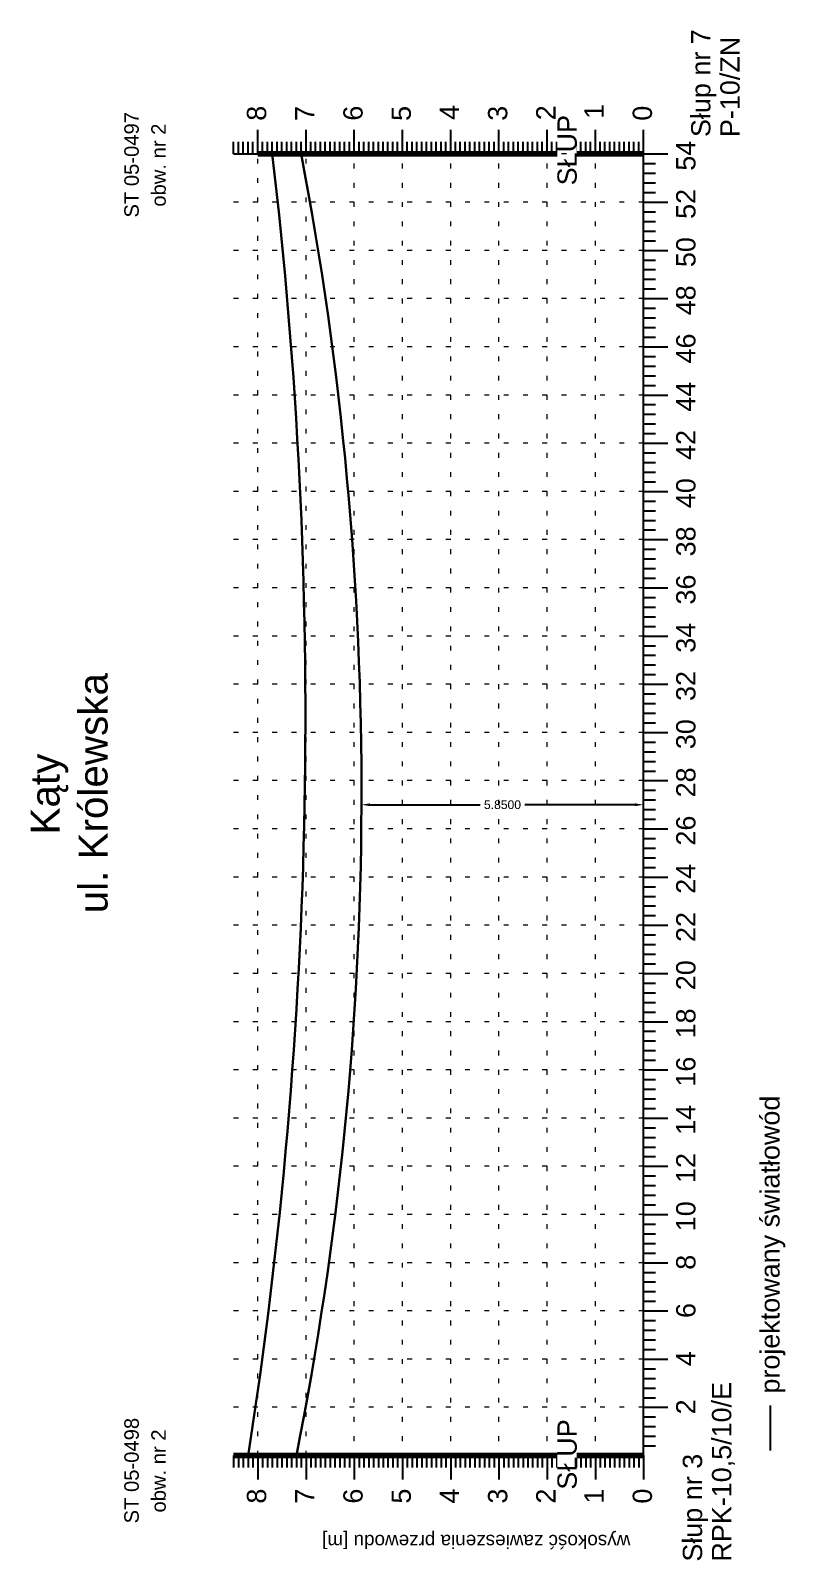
# Model space of a CAD drawing. Header units: metres. Extents: x -870 to 439, y 1328 to 1364.
# Drawn here: x -80.87 to -65.22, y 1329.55 to 1361.28 of the extents above; entities that cross this region are included whole.
import ezdxf

# ---------------------------------------------------------------- set-up
doc = ezdxf.new("R2010")
doc.units = ezdxf.units.M
doc.header["$MEASUREMENT"] = 0
doc.linetypes.add('ACAD_ISO07W100', pattern=[3, 0, -3])
doc.styles.get("Standard").update_dxf_attribs({"font": 'arial.ttf'})
doc.dimstyles.get("Standard").update_dxf_attribs({"dimtxt": 0.18, "dimasz": 0.18, "dimexe": 0.18, "dimexo": 0.0625, "dimgap": 0.09, "dimtad": 0, "dimtih": 1, "dimtoh": 1, "dimdec": 4, "dimzin": 0, "dimdsep": 46, "dimtxsty": 'Standard', "dimcen": 0.09, "dimadec": 0, "dimazin": 0, "dimtfac": 1, "dimtdec": 4, "dimtofl": 0, "dimtmove": 0, "dimatfit": 3, "dimfxl": 1, "dimtolj": 1, "dimtzin": 0, "dimarcsym": 0})

# ---------------------------------------------------------------- blocks, each defined once
blk = doc.blocks.new('*D31')
at = {"color": 0, "lineweight": -2}
for p, q in [((-68.164, 1334.388), (-68.164, 1345.405)), ((-74.014, 1345.163), (-74.014, 1345.045)), ((-73.834, 1345.225), (-71.552, 1345.225)), ((-68.344, 1345.225), (-70.625, 1345.225))]:
    blk.add_line(p, q, dxfattribs=at)
at = {"color": 0}
for points in [[(-73.834, 1345.255), (-73.834, 1345.195), (-74.014, 1345.225)], [(-68.344, 1345.195), (-68.344, 1345.255), (-68.164, 1345.225)]]:
    blk.add_solid(points, dxfattribs=at)
at = {"layer": 'Defpoints', "color": 0}
for p in [(-74.014, 1345.225), (-68.164, 1345.225), (-68.164, 1334.325)]:
    blk.add_point(p, dxfattribs=at)
at = {"color": 0, "lineweight": 25, "insert": (-71.089, 1345.225), "char_height": 0.18, "attachment_point": 5}
blk.add_mtext('\\A1;5.8500', dxfattribs=at)

msp = doc.modelspace()

# ---------------------------------------------------------------- linework, layer by layer
for p, q in [((-76.16371, 1358.72519), (-76.16371, 1359.22519)), ((-76.16371, 1358.72519), (-76.16371, 1359.22519)), ((-75.16371, 1358.72519), (-75.16371, 1359.22519)), ((-75.16371, 1358.72519), (-75.16371, 1359.22519)), ((-74.16371, 1358.72519), (-74.16371, 1359.22519)), ((-74.16371, 1358.72519), (-74.16371, 1359.22519)), ((-73.16371, 1358.72519), (-73.16371, 1359.22519)), ((-73.16371, 1358.72519), (-73.16371, 1359.22519)), ((-72.16371, 1358.72519), (-72.16371, 1359.22519)), ((-72.16371, 1358.72519), (-72.16371, 1359.22519)), ((-71.16371, 1358.72519), (-71.16371, 1359.22519)), ((-71.16371, 1358.72519), (-71.16371, 1359.22519)), ((-70.16371, 1358.72519), (-70.16371, 1359.22519)), ((-70.16371, 1358.72519), (-70.16371, 1359.22519)), ((-69.16371, 1358.72519), (-69.16371, 1359.22519)), ((-69.16371, 1358.72519), (-69.16371, 1359.22519)), ((-76.66371, 1358.72519), (-76.66371, 1358.97519)), ((-76.56371, 1358.72519), (-76.56371, 1358.97519)), ((-76.46371, 1358.72519), (-76.46371, 1358.97519)), ((-76.36371, 1358.72519), (-76.36371, 1358.97519)), ((-76.26371, 1358.72519), (-76.26371, 1358.97519)), ((-76.06371, 1358.72519), (-76.06371, 1358.97519)), ((-75.96371, 1358.72519), (-75.96371, 1358.97519)), ((-75.86371, 1358.72519), (-75.86371, 1358.97519)), ((-75.76371, 1358.72519), (-75.76371, 1358.97519)), ((-75.66371, 1358.72519), (-75.66371, 1358.97519)), ((-75.56371, 1358.72519), (-75.56371, 1358.97519)), ((-75.46371, 1358.72519), (-75.46371, 1358.97519)), ((-75.36371, 1358.72519), (-75.36371, 1358.97519)), ((-75.26371, 1358.72519), (-75.26371, 1358.97519)), ((-75.06371, 1358.72519), (-75.06371, 1358.97519)), ((-74.96371, 1358.72519), (-74.96371, 1358.97519)), ((-74.86371, 1358.72519), (-74.86371, 1358.97519)), ((-74.76371, 1358.72519), (-74.76371, 1358.97519)), ((-74.66371, 1358.72519), (-74.66371, 1358.97519)), ((-74.56371, 1358.72519), (-74.56371, 1358.97519)), ((-74.46371, 1358.72519), (-74.46371, 1358.97519)), ((-74.36371, 1358.72519), (-74.36371, 1358.97519)), ((-74.26371, 1358.72519), (-74.26371, 1358.97519)), ((-74.06371, 1358.72519), (-74.06371, 1358.97519)), ((-73.96371, 1358.72519), (-73.96371, 1358.97519)), ((-73.86371, 1358.72519), (-73.86371, 1358.97519)), ((-73.76371, 1358.72519), (-73.76371, 1358.97519)), ((-73.66371, 1358.72519), (-73.66371, 1358.97519)), ((-73.56371, 1358.72519), (-73.56371, 1358.97519)), ((-73.46371, 1358.72519), (-73.46371, 1358.97519)), ((-73.36371, 1358.72519), (-73.36371, 1358.97519)), ((-73.26371, 1358.72519), (-73.26371, 1358.97519)), ((-73.06371, 1358.72519), (-73.06371, 1358.97519)), ((-72.96371, 1358.72519), (-72.96371, 1358.97519)), ((-72.86371, 1358.72519), (-72.86371, 1358.97519)), ((-72.76371, 1358.72519), (-72.76371, 1358.97519)), ((-72.66371, 1358.72519), (-72.66371, 1358.97519)), ((-72.56371, 1358.72519), (-72.56371, 1358.97519)), ((-72.46371, 1358.72519), (-72.46371, 1358.97519)), ((-72.36371, 1358.72519), (-72.36371, 1358.97519)), ((-72.26371, 1358.72519), (-72.26371, 1358.97519)), ((-72.06371, 1358.72519), (-72.06371, 1358.97519)), ((-71.96371, 1358.72519), (-71.96371, 1358.97519)), ((-71.86371, 1358.72519), (-71.86371, 1358.97519)), ((-71.76371, 1358.72519), (-71.76371, 1358.97519)), ((-71.66371, 1358.72519), (-71.66371, 1358.97519)), ((-71.56371, 1358.72519), (-71.56371, 1358.97519)), ((-71.46371, 1358.72519), (-71.46371, 1358.97519)), ((-71.36371, 1358.72519), (-71.36371, 1358.97519)), ((-71.26371, 1358.72519), (-71.26371, 1358.97519)), ((-71.06371, 1358.72519), (-71.06371, 1358.97519)), ((-70.96371, 1358.72519), (-70.96371, 1358.97519)), ((-70.86371, 1358.72519), (-70.86371, 1358.97519)), ((-70.76371, 1358.72519), (-70.76371, 1358.97519)), ((-70.66371, 1358.72519), (-70.66371, 1358.97519)), ((-70.56371, 1358.72519), (-70.56371, 1358.97519)), ((-70.46371, 1358.72519), (-70.46371, 1358.97519)), ((-70.36371, 1358.72519), (-70.36371, 1358.97519)), ((-70.26371, 1358.72519), (-70.26371, 1358.97519)), ((-70.06371, 1358.72519), (-70.06371, 1358.97519)), ((-69.96371, 1358.72519), (-69.96371, 1358.97519)), ((-69.86371, 1358.72519), (-69.86371, 1358.97519)), ((-69.76371, 1358.72519), (-69.76371, 1358.97519)), ((-69.66371, 1358.72519), (-69.66371, 1358.97519)), ((-69.56371, 1358.72519), (-69.56371, 1358.97519)), ((-69.46371, 1358.72519), (-69.46371, 1358.97519)), ((-69.36371, 1358.72519), (-69.36371, 1358.97519)), ((-69.26371, 1358.72519), (-69.26371, 1358.97519)), ((-69.06371, 1358.72519), (-69.06371, 1358.97519)), ((-68.96371, 1358.72519), (-68.96371, 1358.97519)), ((-68.86371, 1358.72519), (-68.86371, 1358.97519)), ((-68.76371, 1358.72519), (-68.76371, 1358.97519)), ((-68.66371, 1358.72519), (-68.66371, 1358.97519)), ((-68.56371, 1358.72519), (-68.56371, 1358.97519)), ((-68.46371, 1358.72519), (-68.46371, 1358.97519)), ((-68.36371, 1358.72519), (-68.36371, 1358.97519)), ((-68.26371, 1358.72519), (-68.26371, 1358.97519)), ((-68.16371, 1358.72519), (-68.16371, 1358.97519)), ((-76.66371, 1358.72519), (-68.16371, 1358.72519)), ((-68.16371, 1358.72519), (-67.66371, 1358.72519)), ((-68.16371, 1358.52519), (-67.91371, 1358.52519)), ((-68.16371, 1358.32519), (-67.91371, 1358.32519)), ((-68.16371, 1331.72519), (-68.16371, 1358.22519)), ((-68.16371, 1358.12519), (-67.91371, 1358.12519)), ((-68.16371, 1357.92519), (-67.91371, 1357.92519)), ((-68.16371, 1357.72519), (-67.66371, 1357.72519)), ((-68.16371, 1357.72519), (-67.66371, 1357.72519)), ((-68.16371, 1357.52519), (-67.91371, 1357.52519)), ((-68.16371, 1357.32519), (-67.91371, 1357.32519)), ((-68.16371, 1357.12519), (-67.91371, 1357.12519)), ((-68.16371, 1356.92519), (-67.91371, 1356.92519)), ((-68.16371, 1356.22519), (-68.16371, 1356.72519)), ((-68.16371, 1356.72519), (-67.66371, 1356.72519)), ((-68.16371, 1356.72519), (-67.66371, 1356.72519)), ((-68.16371, 1356.52519), (-67.91371, 1356.52519)), ((-68.16371, 1356.32519), (-67.91371, 1356.32519)), ((-68.16371, 1356.12519), (-67.91371, 1356.12519)), ((-68.16371, 1355.92519), (-67.91371, 1355.92519)), ((-68.16371, 1355.72519), (-67.66371, 1355.72519)), ((-68.16371, 1355.72519), (-67.66371, 1355.72519)), ((-68.16371, 1355.52519), (-67.91371, 1355.52519)), ((-68.16371, 1355.32519), (-67.91371, 1355.32519)), ((-68.16371, 1355.12519), (-67.91371, 1355.12519)), ((-68.16371, 1354.92519), (-67.91371, 1354.92519)), ((-68.16371, 1354.72519), (-67.66371, 1354.72519)), ((-68.16371, 1354.72519), (-67.66371, 1354.72519)), ((-68.16371, 1354.52519), (-67.91371, 1354.52519)), ((-68.16371, 1354.32519), (-67.91371, 1354.32519)), ((-68.16371, 1354.12519), (-67.91371, 1354.12519)), ((-68.16371, 1353.92519), (-67.91371, 1353.92519)), ((-68.16371, 1353.72519), (-67.66371, 1353.72519)), ((-68.16371, 1353.72519), (-67.66371, 1353.72519)), ((-68.16371, 1353.52519), (-67.91371, 1353.52519)), ((-68.16371, 1353.32519), (-67.91371, 1353.32519)), ((-68.16371, 1353.12519), (-67.91371, 1353.12519)), ((-68.16371, 1352.92519), (-67.91371, 1352.92519)), ((-68.16371, 1352.72519), (-67.66371, 1352.72519)), ((-68.16371, 1352.72519), (-67.66371, 1352.72519)), ((-68.16371, 1352.52519), (-67.91371, 1352.52519)), ((-68.16371, 1352.32519), (-67.91371, 1352.32519)), ((-68.16371, 1352.12519), (-67.91371, 1352.12519)), ((-68.16371, 1351.92519), (-67.91371, 1351.92519)), ((-68.16371, 1351.72519), (-67.66371, 1351.72519)), ((-68.16371, 1351.72519), (-67.66371, 1351.72519)), ((-68.16371, 1351.52519), (-67.91371, 1351.52519)), ((-68.16371, 1351.32519), (-67.91371, 1351.32519)), ((-68.16371, 1351.12519), (-67.91371, 1351.12519)), ((-68.16371, 1350.92519), (-67.91371, 1350.92519)), ((-68.16371, 1350.72519), (-67.66371, 1350.72519)), ((-68.16371, 1350.72519), (-67.66371, 1350.72519)), ((-68.16371, 1350.52519), (-67.91371, 1350.52519)), ((-68.16371, 1350.32519), (-67.91371, 1350.32519)), ((-68.16371, 1350.12519), (-67.91371, 1350.12519)), ((-68.16371, 1349.92519), (-67.91371, 1349.92519)), ((-68.16371, 1349.72519), (-67.66371, 1349.72519)), ((-68.16371, 1349.52519), (-67.91371, 1349.52519)), ((-68.16371, 1349.32519), (-67.91371, 1349.32519)), ((-68.16371, 1349.12519), (-67.91371, 1349.12519)), ((-68.16371, 1348.92519), (-67.91371, 1348.92519)), ((-68.16371, 1348.72519), (-67.66371, 1348.72519)), ((-68.16371, 1348.52519), (-67.91371, 1348.52519)), ((-68.16371, 1348.32519), (-67.91371, 1348.32519)), ((-68.16371, 1348.12519), (-67.91371, 1348.12519)), ((-68.16371, 1347.92519), (-67.91371, 1347.92519)), ((-68.16371, 1347.72519), (-67.66371, 1347.72519)), ((-68.16371, 1347.52519), (-67.91371, 1347.52519)), ((-68.16371, 1347.32519), (-67.91371, 1347.32519)), ((-68.16371, 1347.12519), (-67.91371, 1347.12519)), ((-68.16371, 1346.92519), (-67.91371, 1346.92519)), ((-68.16371, 1346.72519), (-67.66371, 1346.72519)), ((-68.16371, 1346.52519), (-67.91371, 1346.52519)), ((-68.16371, 1346.32519), (-67.91371, 1346.32519)), ((-68.16371, 1346.12519), (-67.91371, 1346.12519)), ((-68.16371, 1345.92519), (-67.91371, 1345.92519)), ((-68.16371, 1345.72519), (-67.66371, 1345.72519)), ((-68.16371, 1345.52519), (-67.91371, 1345.52519)), ((-68.16371, 1345.32519), (-67.91371, 1345.32519)), ((-68.16371, 1345.12519), (-67.91371, 1345.12519)), ((-68.16371, 1344.92519), (-67.91371, 1344.92519)), ((-68.16371, 1344.72519), (-67.66371, 1344.72519)), ((-68.16371, 1344.52519), (-67.91371, 1344.52519)), ((-68.16371, 1344.32519), (-67.91371, 1344.32519)), ((-68.16371, 1344.12519), (-67.91371, 1344.12519)), ((-68.16371, 1343.92519), (-67.91371, 1343.92519)), ((-68.16371, 1343.72519), (-67.66371, 1343.72519)), ((-68.16371, 1343.52519), (-67.91371, 1343.52519)), ((-68.16371, 1343.32519), (-67.91371, 1343.32519)), ((-68.16371, 1343.12519), (-67.91371, 1343.12519)), ((-68.16371, 1342.92519), (-67.91371, 1342.92519)), ((-68.16371, 1342.72519), (-67.66371, 1342.72519)), ((-68.16371, 1342.52519), (-67.91371, 1342.52519)), ((-68.16371, 1342.32519), (-67.91371, 1342.32519)), ((-68.16371, 1342.12519), (-67.91371, 1342.12519)), ((-68.16371, 1341.92519), (-67.91371, 1341.92519)), ((-68.16371, 1341.72519), (-67.66371, 1341.72519)), ((-68.16371, 1341.52519), (-67.91371, 1341.52519)), ((-68.16371, 1341.32519), (-67.91371, 1341.32519)), ((-68.16371, 1341.12519), (-67.91371, 1341.12519)), ((-68.16371, 1340.92519), (-67.91371, 1340.92519)), ((-68.16371, 1340.72519), (-67.66371, 1340.72519)), ((-68.16371, 1340.52519), (-67.91371, 1340.52519)), ((-68.16371, 1340.32519), (-67.91371, 1340.32519)), ((-68.16371, 1340.12519), (-67.91371, 1340.12519)), ((-68.16371, 1339.92519), (-67.91371, 1339.92519)), ((-68.16371, 1339.72519), (-67.66371, 1339.72519)), ((-68.16371, 1339.52519), (-67.91371, 1339.52519)), ((-68.16371, 1339.32519), (-67.91371, 1339.32519)), ((-68.16371, 1339.12519), (-67.91371, 1339.12519)), ((-68.16371, 1338.92519), (-67.91371, 1338.92519)), ((-68.16371, 1338.72519), (-67.66371, 1338.72519)), ((-68.16371, 1338.52519), (-67.91371, 1338.52519)), ((-68.16371, 1338.32519), (-67.91371, 1338.32519)), ((-68.16371, 1338.12519), (-67.91371, 1338.12519)), ((-68.16371, 1337.92519), (-67.91371, 1337.92519)), ((-68.16371, 1337.72519), (-67.66371, 1337.72519)), ((-68.16371, 1337.52519), (-67.91371, 1337.52519)), ((-68.16371, 1337.32519), (-67.91371, 1337.32519)), ((-68.16371, 1337.12519), (-67.91371, 1337.12519)), ((-68.16371, 1336.92519), (-67.91371, 1336.92519)), ((-68.16371, 1336.72519), (-67.66371, 1336.72519)), ((-68.16371, 1336.52519), (-67.91371, 1336.52519)), ((-68.16371, 1336.32519), (-67.91371, 1336.32519)), ((-68.16371, 1336.12519), (-67.91371, 1336.12519)), ((-68.16371, 1335.92519), (-67.91371, 1335.92519)), ((-68.16371, 1335.72519), (-67.66371, 1335.72519)), ((-68.16371, 1335.52519), (-67.91371, 1335.52519)), ((-68.16371, 1335.32519), (-67.91371, 1335.32519)), ((-68.16371, 1335.12519), (-67.91371, 1335.12519)), ((-68.16371, 1334.92519), (-67.91371, 1334.92519)), ((-68.16371, 1334.72519), (-67.66371, 1334.72519)), ((-68.16371, 1334.52519), (-67.91371, 1334.52519)), ((-68.16371, 1334.32519), (-67.91371, 1334.32519)), ((-68.16371, 1334.12519), (-67.91371, 1334.12519)), ((-68.16371, 1333.92519), (-67.91371, 1333.92519)), ((-68.16371, 1333.72519), (-67.66371, 1333.72519)), ((-68.16371, 1333.52519), (-67.91371, 1333.52519)), ((-68.16371, 1333.32519), (-67.91371, 1333.32519)), ((-68.16371, 1333.12519), (-67.91371, 1333.12519)), ((-68.16371, 1332.92519), (-67.91371, 1332.92519)), ((-68.16371, 1332.72519), (-67.66371, 1332.72519)), ((-68.16371, 1332.52519), (-67.91371, 1332.52519)), ((-68.16371, 1332.32519), (-67.91371, 1332.32519)), ((-68.16371, 1332.12519), (-67.91371, 1332.12519)), ((-68.16371, 1331.92519), (-67.91371, 1331.92519)), ((-76.66371, 1331.72519), (-68.16371, 1331.72519)), ((-76.66371, 1331.72519), (-76.66371, 1331.47519)), ((-76.56371, 1331.72519), (-76.56371, 1331.47519)), ((-76.46371, 1331.72519), (-76.46371, 1331.47519)), ((-76.36371, 1331.72519), (-76.36371, 1331.47519)), ((-76.26371, 1331.72519), (-76.26371, 1331.47519)), ((-76.16371, 1331.72519), (-76.16371, 1331.22519)), ((-76.16371, 1331.72519), (-76.16371, 1331.22519)), ((-76.06371, 1331.72519), (-76.06371, 1331.47519)), ((-75.96371, 1331.72519), (-75.96371, 1331.47519)), ((-75.86371, 1331.72519), (-75.86371, 1331.47519)), ((-75.76371, 1331.72519), (-75.76371, 1331.47519)), ((-75.66371, 1331.72519), (-75.66371, 1331.47519)), ((-75.56371, 1331.72519), (-75.56371, 1331.47519)), ((-75.46371, 1331.72519), (-75.46371, 1331.47519)), ((-75.36371, 1331.72519), (-75.36371, 1331.47519)), ((-75.26371, 1331.72519), (-75.26371, 1331.47519)), ((-75.16371, 1331.72519), (-75.16371, 1331.22519)), ((-75.16371, 1331.72519), (-75.16371, 1331.22519)), ((-75.06371, 1331.72519), (-75.06371, 1331.47519)), ((-74.96371, 1331.72519), (-74.96371, 1331.47519)), ((-74.86371, 1331.72519), (-74.86371, 1331.47519)), ((-74.76371, 1331.72519), (-74.76371, 1331.47519)), ((-74.66371, 1331.72519), (-74.66371, 1331.47519)), ((-74.56371, 1331.72519), (-74.56371, 1331.47519)), ((-74.46371, 1331.72519), (-74.46371, 1331.47519)), ((-74.36371, 1331.72519), (-74.36371, 1331.47519)), ((-74.26371, 1331.72519), (-74.26371, 1331.47519)), ((-74.16371, 1331.72519), (-74.16371, 1331.22519)), ((-74.16371, 1331.72519), (-74.16371, 1331.22519)), ((-74.06371, 1331.72519), (-74.06371, 1331.47519)), ((-73.96371, 1331.72519), (-73.96371, 1331.47519)), ((-73.86371, 1331.72519), (-73.86371, 1331.47519)), ((-73.76371, 1331.72519), (-73.76371, 1331.47519)), ((-73.66371, 1331.72519), (-73.66371, 1331.47519)), ((-73.56371, 1331.72519), (-73.56371, 1331.47519)), ((-73.46371, 1331.72519), (-73.46371, 1331.47519)), ((-73.36371, 1331.72519), (-73.36371, 1331.47519)), ((-73.26371, 1331.72519), (-73.26371, 1331.47519)), ((-73.16371, 1331.72519), (-73.16371, 1331.22519)), ((-73.16371, 1331.72519), (-73.16371, 1331.22519)), ((-73.06371, 1331.72519), (-73.06371, 1331.47519)), ((-72.96371, 1331.72519), (-72.96371, 1331.47519)), ((-72.86371, 1331.72519), (-72.86371, 1331.47519)), ((-72.76371, 1331.72519), (-72.76371, 1331.47519)), ((-72.66371, 1331.72519), (-72.66371, 1331.47519)), ((-72.56371, 1331.72519), (-72.56371, 1331.47519)), ((-72.46371, 1331.72519), (-72.46371, 1331.47519)), ((-72.36371, 1331.72519), (-72.36371, 1331.47519)), ((-72.26371, 1331.72519), (-72.26371, 1331.47519)), ((-72.16371, 1331.72519), (-72.16371, 1331.22519)), ((-72.16371, 1331.72519), (-72.16371, 1331.22519)), ((-72.06371, 1331.72519), (-72.06371, 1331.47519)), ((-71.96371, 1331.72519), (-71.96371, 1331.47519)), ((-71.86371, 1331.72519), (-71.86371, 1331.47519)), ((-71.76371, 1331.72519), (-71.76371, 1331.47519)), ((-71.66371, 1331.72519), (-71.66371, 1331.47519)), ((-71.56371, 1331.72519), (-71.56371, 1331.47519)), ((-71.46371, 1331.72519), (-71.46371, 1331.47519)), ((-71.36371, 1331.72519), (-71.36371, 1331.47519)), ((-71.26371, 1331.72519), (-71.26371, 1331.47519)), ((-71.16371, 1331.72519), (-71.16371, 1331.22519)), ((-71.16371, 1331.72519), (-71.16371, 1331.22519)), ((-71.06371, 1331.72519), (-71.06371, 1331.47519)), ((-70.96371, 1331.72519), (-70.96371, 1331.47519)), ((-70.86371, 1331.72519), (-70.86371, 1331.47519)), ((-70.76371, 1331.72519), (-70.76371, 1331.47519)), ((-70.66371, 1331.72519), (-70.66371, 1331.47519)), ((-70.56371, 1331.72519), (-70.56371, 1331.47519)), ((-70.46371, 1331.72519), (-70.46371, 1331.47519)), ((-70.36371, 1331.72519), (-70.36371, 1331.47519)), ((-70.26371, 1331.72519), (-70.26371, 1331.47519)), ((-70.16371, 1331.72519), (-70.16371, 1331.22519)), ((-70.16371, 1331.72519), (-70.16371, 1331.22519)), ((-70.06371, 1331.72519), (-70.06371, 1331.47519)), ((-69.96371, 1331.72519), (-69.96371, 1331.47519)), ((-69.86371, 1331.72519), (-69.86371, 1331.47519)), ((-69.76371, 1331.72519), (-69.76371, 1331.47519)), ((-69.66371, 1331.72519), (-69.66371, 1331.47519)), ((-69.56371, 1331.72519), (-69.56371, 1331.47519)), ((-69.46371, 1331.72519), (-69.46371, 1331.47519)), ((-69.36371, 1331.72519), (-69.36371, 1331.47519)), ((-69.26371, 1331.72519), (-69.26371, 1331.47519)), ((-69.16371, 1331.72519), (-69.16371, 1331.22519)), ((-69.16371, 1331.72519), (-69.16371, 1331.22519)), ((-69.06371, 1331.72519), (-69.06371, 1331.47519)), ((-68.96371, 1331.72519), (-68.96371, 1331.47519)), ((-68.86371, 1331.72519), (-68.86371, 1331.47519)), ((-68.76371, 1331.72519), (-68.76371, 1331.47519)), ((-68.66371, 1331.72519), (-68.66371, 1331.47519)), ((-68.56371, 1331.72519), (-68.56371, 1331.47519)), ((-68.46371, 1331.72519), (-68.46371, 1331.47519)), ((-68.36371, 1331.72519), (-68.36371, 1331.47519)), ((-68.26371, 1331.72519), (-68.26371, 1331.47519)), ((-68.16371, 1331.72519), (-68.16371, 1331.22519)), ((-68.16371, 1331.72519), (-68.16371, 1331.47519))]:
    msp.add_line(p, q)
at = {"linetype": 'ACAD_ISO07W100', "lineweight": 15, "ltscale": 0.1}
for p, q in [((-76.16371, 1331.72519), (-76.16371, 1359.22519)), ((-75.16371, 1331.72519), (-75.16371, 1359.22519)), ((-74.16371, 1331.22519), (-74.16371, 1358.72519)), ((-73.16371, 1331.22519), (-73.16371, 1358.72519)), ((-72.16371, 1331.22519), (-72.16371, 1358.72519)), ((-71.16371, 1331.22519), (-71.16371, 1358.72519)), ((-70.16371, 1331.22519), (-70.16371, 1358.72519)), ((-69.16371, 1331.22519), (-69.16371, 1358.72519)), ((-68.16371, 1357.72519), (-76.66371, 1357.72519)), ((-68.16371, 1356.72519), (-76.66371, 1356.72519)), ((-68.16371, 1355.72519), (-76.66371, 1355.72519)), ((-68.16371, 1354.72519), (-76.66371, 1354.72519)), ((-68.16371, 1353.72519), (-76.66371, 1353.72519)), ((-68.16371, 1352.72519), (-76.66371, 1352.72519)), ((-68.16371, 1351.72519), (-76.66371, 1351.72519)), ((-68.16371, 1350.72519), (-76.66371, 1350.72519)), ((-68.16371, 1349.72519), (-76.66371, 1349.72519)), ((-68.16371, 1348.72519), (-76.66371, 1348.72519)), ((-68.16371, 1347.72519), (-76.66371, 1347.72519)), ((-68.16371, 1346.72519), (-76.66371, 1346.72519)), ((-68.16371, 1345.72519), (-76.66371, 1345.72519)), ((-68.16371, 1344.72519), (-76.66371, 1344.72519)), ((-68.16371, 1343.72519), (-76.66371, 1343.72519)), ((-68.16371, 1342.72519), (-76.66371, 1342.72519)), ((-68.16371, 1341.72519), (-76.66371, 1341.72519)), ((-68.16371, 1340.72519), (-76.66371, 1340.72519)), ((-68.16371, 1339.72519), (-76.66371, 1339.72519)), ((-68.16371, 1338.72519), (-76.66371, 1338.72519)), ((-68.16371, 1337.72519), (-76.66371, 1337.72519)), ((-68.16371, 1336.72519), (-76.66371, 1336.72519)), ((-68.16371, 1335.72519), (-76.66371, 1335.72519)), ((-68.16371, 1334.72519), (-76.66371, 1334.72519)), ((-68.16371, 1333.72519), (-76.66371, 1333.72519)), ((-68.16371, 1332.72519), (-76.66371, 1332.72519))]:
    msp.add_line(p, q, dxfattribs=at)
at = {"lineweight": 100}
for p, q in [((-76.16371, 1358.72519), (-68.16371, 1358.72519)), ((-76.66371, 1331.72519), (-68.16371, 1331.72519))]:
    msp.add_line(p, q, dxfattribs=at)
at = {"color": 3, "lineweight": 25}
msp.add_line((-65.53349, 1331.83074), (-65.53349, 1332.76133), dxfattribs=at)
at = {"lineweight": 25}
for points in [[(-68.16371, 1357.72519), (-68.16371, 1359.22519)], [(-68.16371, 1355.72519), (-68.16371, 1356.22519)]]:
    msp.add_lwpolyline(points, dxfattribs=at)
at = {"lineweight": 30}
msp.add_arc((-174.71337, 1347.05111), 99.53662, 351.1427807, 6.735396, dxfattribs=at)
at = {"color": 3, "lineweight": 30}
msp.add_arc((-144.76081, 1345.4824), 70.74757, 348.7871187, 10.78847, dxfattribs=at)

# ---------------------------------------------------------------- texts
for s, height, p in [('Słup nr 7', 0.4, (-66.7775, 1359.07635)), ('P-10/ZN', 0.4, (-66.17261, 1359.07635)), ('ST 05-0497', 0.3, (-78.63117, 1357.40588)), ('8', 0.4, (-75.98961, 1359.41358)), ('7', 0.4, (-74.98961, 1359.41058)), ('6', 0.4, (-73.98961, 1359.41631)), ('5', 0.4, (-72.98961, 1359.41085)), ('4', 0.4, (-71.98961, 1359.43159)), ('3', 0.4, (-70.98961, 1359.41358)), ('2', 0.4, (-69.98961, 1359.42476)), ('1', 0.4, (-68.98961, 1359.45341)), ('0', 0.4, (-67.98961, 1359.41522)), ('obw. nr 2', 0.3, (-78.07193, 1357.63172)), ('54', 0.4, (-67.08803, 1358.37837)), ('52', 0.4, (-67.08803, 1357.37837)), ('50', 0.4, (-67.08803, 1356.37837)), ('48', 0.4, (-67.08803, 1355.37837)), ('46', 0.4, (-67.08803, 1354.37837)), ('44', 0.4, (-67.08803, 1353.37837)), ('42', 0.4, (-67.08803, 1352.37837)), ('40', 0.4, (-67.08803, 1351.37837)), ('38', 0.4, (-67.08803, 1350.37837)), ('36', 0.4, (-67.08803, 1349.37837)), ('34', 0.4, (-67.08803, 1348.37837)), ('ul. Królewska', 0.6, (-79.27949, 1342.97283)), ('32', 0.4, (-67.08803, 1347.37837)), ('30', 0.4, (-67.08803, 1346.37837)), ('Kąty', 0.6, (-80.27429, 1344.60747)), ('28', 0.4, (-67.08803, 1345.37837)), ('26', 0.4, (-67.08803, 1344.37837)), ('24', 0.4, (-67.08803, 1343.37837)), ('22', 0.4, (-67.08803, 1342.37837)), ('20', 0.4, (-67.08803, 1341.37837)), ('18', 0.4, (-67.08803, 1340.37837)), ('16', 0.4, (-67.08803, 1339.37837)), ('14', 0.4, (-67.08803, 1338.37837)), ('projektowany światłowód', 0.4, (-65.34372, 1333.01009)), ('12', 0.4, (-67.08803, 1337.37837)), ('10', 0.4, (-67.08803, 1336.37837)), ('8', 0.4, (-67.08803, 1335.57837)), ('6', 0.4, (-67.08803, 1334.57837)), ('4', 0.4, (-67.08803, 1333.57837)), ('RPK-10,5/10/E', 0.4, (-66.34533, 1329.5243)), ('2', 0.4, (-67.08803, 1332.57837)), ('ST 05-0498', 0.3, (-78.63117, 1330.31698)), ('obw. nr 2', 0.3, (-78.07193, 1330.54282)), ('Słup nr 3', 0.4, (-66.95022, 1329.5243)), ('8', 0.4, (-75.98961, 1330.72793)), ('7', 0.4, (-74.98961, 1330.72793)), ('6', 0.4, (-73.98961, 1330.72793)), ('5', 0.4, (-72.98961, 1330.72793)), ('4', 0.4, (-71.98961, 1330.72793)), ('3', 0.4, (-70.98961, 1330.72793)), ('2', 0.4, (-69.98961, 1330.72793)), ('1', 0.4, (-68.98961, 1330.72793)), ('0', 0.4, (-67.98961, 1330.72793))]:
    msp.add_text(s, height=height, rotation=90).set_placement(p)
at = {"lineweight": 18, "insert": (-68.43865, 1329.79923), "char_height": 0.28, "attachment_point": 1, "rotation": 180, "bg_fill": 3, "box_fill_scale": 1, "bg_fill_color": 256, "bg_fill_transparency": 0}
msp.add_mtext_dynamic_manual_height_columns('wysokość zawieszenia przewodu [m]', width=9.2804774, gutter_width=2, heights=[-0.36385], dxfattribs=at)

# ---------------------------------------------------------------- dimensions: what is measured, and where the dimension line sits
at = {"lineweight": 25}
dim = msp.add_linear_dim(base=(-68.16371, 1345.22519), p1=(-74.01371, 1345.22519), p2=(-68.16371, 1334.32519), angle=180, dimstyle='Standard', dxfattribs=at)
dim.commit()
dim.dimension.update_dxf_attribs({"geometry": '*D31', "text_midpoint": (-71.08871, 1345.22519)})

# ---------------------------------------------------------------- next in the draw order: texts
at = {"lineweight": 18, "char_height": 0.4, "attachment_point": 1, "rotation": 90, "bg_fill": 3, "box_fill_scale": 1, "bg_fill_color": 256, "bg_fill_transparency": 0}
for insert in [(-69.94991, 1358.07426), (-69.94991, 1331.01709)]:
    msp.add_mtext_dynamic_manual_height_columns('SŁUP', width=1.5368437, gutter_width=2, heights=[-0.41364], dxfattribs=dict(at, insert=insert))

# ---------------------------------------------------------------- next in the draw order: linework, layer by layer
at = {"linetype": 'ACAD_ISO07W100', "lineweight": 15, "ltscale": 0.1}
msp.add_line((-68.16371, 1358.72519), (-76.66371, 1358.72519), dxfattribs=at)

doc.saveas('drawing.dxf')
